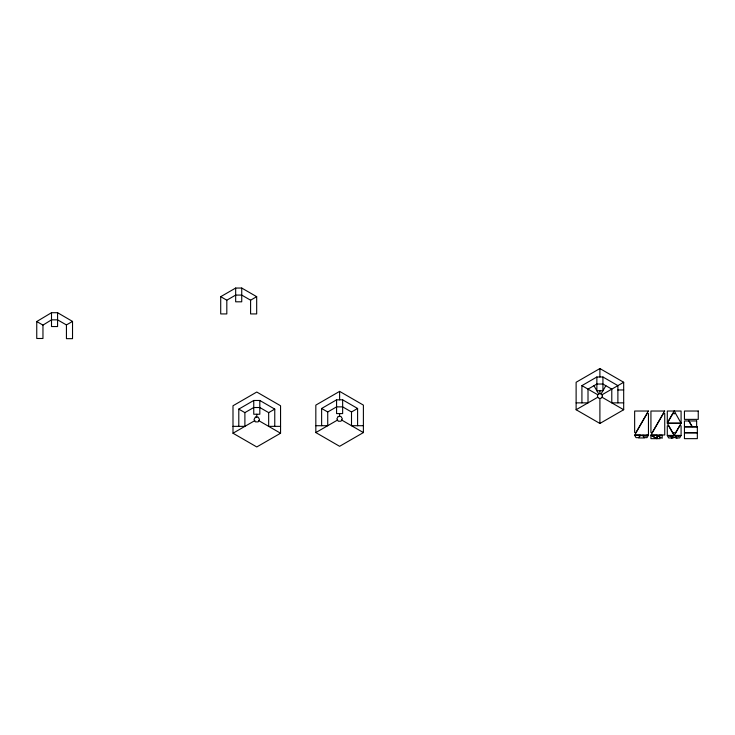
<?xml version="1.0" encoding="UTF-8"?>
<svg xmlns="http://www.w3.org/2000/svg" width="735" height="735" viewBox="0 0 735 735"><rect width="100%" height="100%" fill="white"/><g stroke="black" fill="none" stroke-linecap="round" stroke-linejoin="round"><path stroke-width="1.1" d="M66.435 324.934L57.578 319.844L51.505 319.844L42.961 325.109L42.961 338.486L36.75 338.486L36.75 321.526L51.505 312.706L57.578 312.706L72.526 321.415L72.526 338.66L66.435 338.66L66.435 324.934L72.526 321.415M681.088 422.928L681.088 411.03L667.288 411.03L667.288 422.928L674.151 411.03M576.121 409.735L597.84 397.194A1.883 1.883 0 0 1 597.84 394.814L599.291 393.62L600.504 393.62L601.965 394.814A1.883 1.883 0 0 1 601.965 397.194L623.684 409.735L623.684 382.273L599.898 368.547L576.121 382.273L576.121 409.735L599.898 423.461L623.684 409.735M601.083 393.951L605.842 385.71M674.225 435.423L679.903 425.593L681.088 425.905L681.088 435.423L667.288 435.423L667.288 425.905L668.482 425.593L674.151 435.423M220.711 296.674L235.669 288.046L241.732 288.046L256.68 296.674L256.68 313.928L250.589 313.928L250.589 300.202L241.732 295.084L235.669 295.084L226.812 300.202L226.812 313.928L220.711 313.928L220.711 296.674L226.812 300.202M250.589 300.202L256.68 296.674M238.792 426.355L238.792 409.11L253.75 400.474L259.813 400.474L274.761 409.11L274.761 426.355M232.995 426.355L244.893 426.355L244.893 412.629L253.75 407.521L259.813 407.521L268.67 412.629L268.67 426.355L280.559 426.355M232.995 433.227L256.772 446.954L280.559 433.227L280.559 405.766L256.772 392.031L232.995 405.766L232.995 433.227L254.714 420.686M268.67 412.629L274.761 409.11M339.616 391.387L315.829 405.114L315.829 432.575L339.616 446.31L363.393 432.575L363.393 405.114L339.616 391.387L339.616 399.831M321.627 425.712L321.627 408.467L336.575 399.831L342.648 399.831L357.596 408.467L357.596 425.712M315.829 425.712L327.727 425.712L327.727 411.986L336.575 406.868L342.648 406.868L351.505 411.986L351.505 425.712L363.393 425.712M315.829 432.575L337.549 420.034M351.505 411.986L357.596 408.467M581.918 402.863L581.918 385.618L596.866 376.991L602.93 376.991L617.887 385.618L617.887 402.863M601.965 394.814L623.684 382.273M617.887 389.973L623.684 389.973M576.121 402.863L588.009 402.863L588.009 389.137L596.866 384.028L602.93 384.028L611.786 389.137L611.786 402.863L623.684 402.863M581.918 385.618L597.84 394.814M321.627 408.467L327.727 411.986M341.674 420.034L363.393 432.575M238.792 409.11L244.893 412.629M258.839 420.686L280.559 433.227M36.75 321.526L42.961 325.109M674.225 411.03L681.06 423.149L667.334 423.149L673.003 413.327A1.883 1.883 0 0 0 675.382 413.327M593.953 385.71L598.713 393.951M602.93 376.991L602.93 390.744L596.866 390.744L596.866 376.991M599.898 368.547L599.898 376.991M599.898 390.744L599.898 393.62M597.84 397.194A1.883 1.883 0 0 0 599.898 398.388L599.898 423.461M342.648 399.831L342.648 413.594L336.575 413.594L336.575 399.831M339.616 413.594L339.616 416.46M259.813 400.474L259.813 414.237L253.75 414.237L253.75 400.474M256.772 414.237L256.772 417.112M241.732 288.046L241.732 301.809L235.669 301.809L235.669 288.046M57.578 312.706L57.578 326.542L51.505 326.542L51.505 312.706M601.965 397.194A1.883 1.883 0 0 1 599.898 398.388M255.403 417.112L254.025 419.492L255.403 421.872L258.15 421.881L259.529 419.492L258.15 417.112L255.403 417.112M338.238 416.46L336.86 418.849L338.238 421.228L340.985 421.228L342.363 418.849L340.985 416.46L338.238 416.46M648.371 411.03L635.83 432.75L634.645 432.446L634.645 411.03L648.371 411.03M647.259 413.272L634.718 434.982L648.454 434.982L648.454 413.575L647.259 413.272M640.148 435.258L638.77 437.647L636.023 437.647L634.645 435.258L640.148 435.258M640.148 435.57L638.77 437.95L644.273 437.95L642.895 435.57L640.148 435.57M646.874 435.258L646.258 436.324L642.895 435.258L644.273 437.647L647.02 437.647L648.399 435.258L646.874 435.258M664.661 411.03L652.12 432.75L650.934 432.446L650.934 411.03L664.661 411.03M663.549 413.272L651.008 434.982L664.734 434.982L664.734 413.575L663.549 413.272M659.295 435.873L658.964 436.452L662.171 438.299L662.171 435.267L659.295 435.267L659.295 435.873M660.416 437.463L660.076 438.648L657.209 438.648L657.209 435.607L660.416 437.463M671.266 435.57L670.651 436.636L667.288 435.57L668.666 437.959L671.413 437.959L672.791 435.57L671.266 435.57M672.791 435.873L671.413 438.262L672.938 438.262L673.554 437.196L676.917 438.262L675.538 435.873L672.791 435.873M681.06 423.305L675.382 433.126A1.883 1.883 0 0 0 673.003 433.126L667.334 423.305L681.06 423.305M679.517 435.57L678.901 436.636L675.538 435.57L676.917 437.959L679.664 437.959L681.042 435.57L679.517 435.57M698.25 411.03L684.441 411.03L684.441 419.373L698.25 419.373L698.25 411.03M688.796 420.953L684.441 420.953L684.441 426.75L692.14 426.75L688.796 420.953M696.642 420.953L688.943 420.953L692.296 426.75L696.642 426.75L696.642 420.953M697.34 426.897L684.441 426.897L684.441 432.694L697.34 432.694L697.34 426.897M697.34 432.851L684.441 432.851L684.441 438.648L697.34 438.648L697.34 432.851M657.053 435.285L651.238 435.285L657.053 438.648L657.053 435.285M656.75 438.648L650.934 438.648L650.934 435.285L656.75 438.648"/></g></svg>
